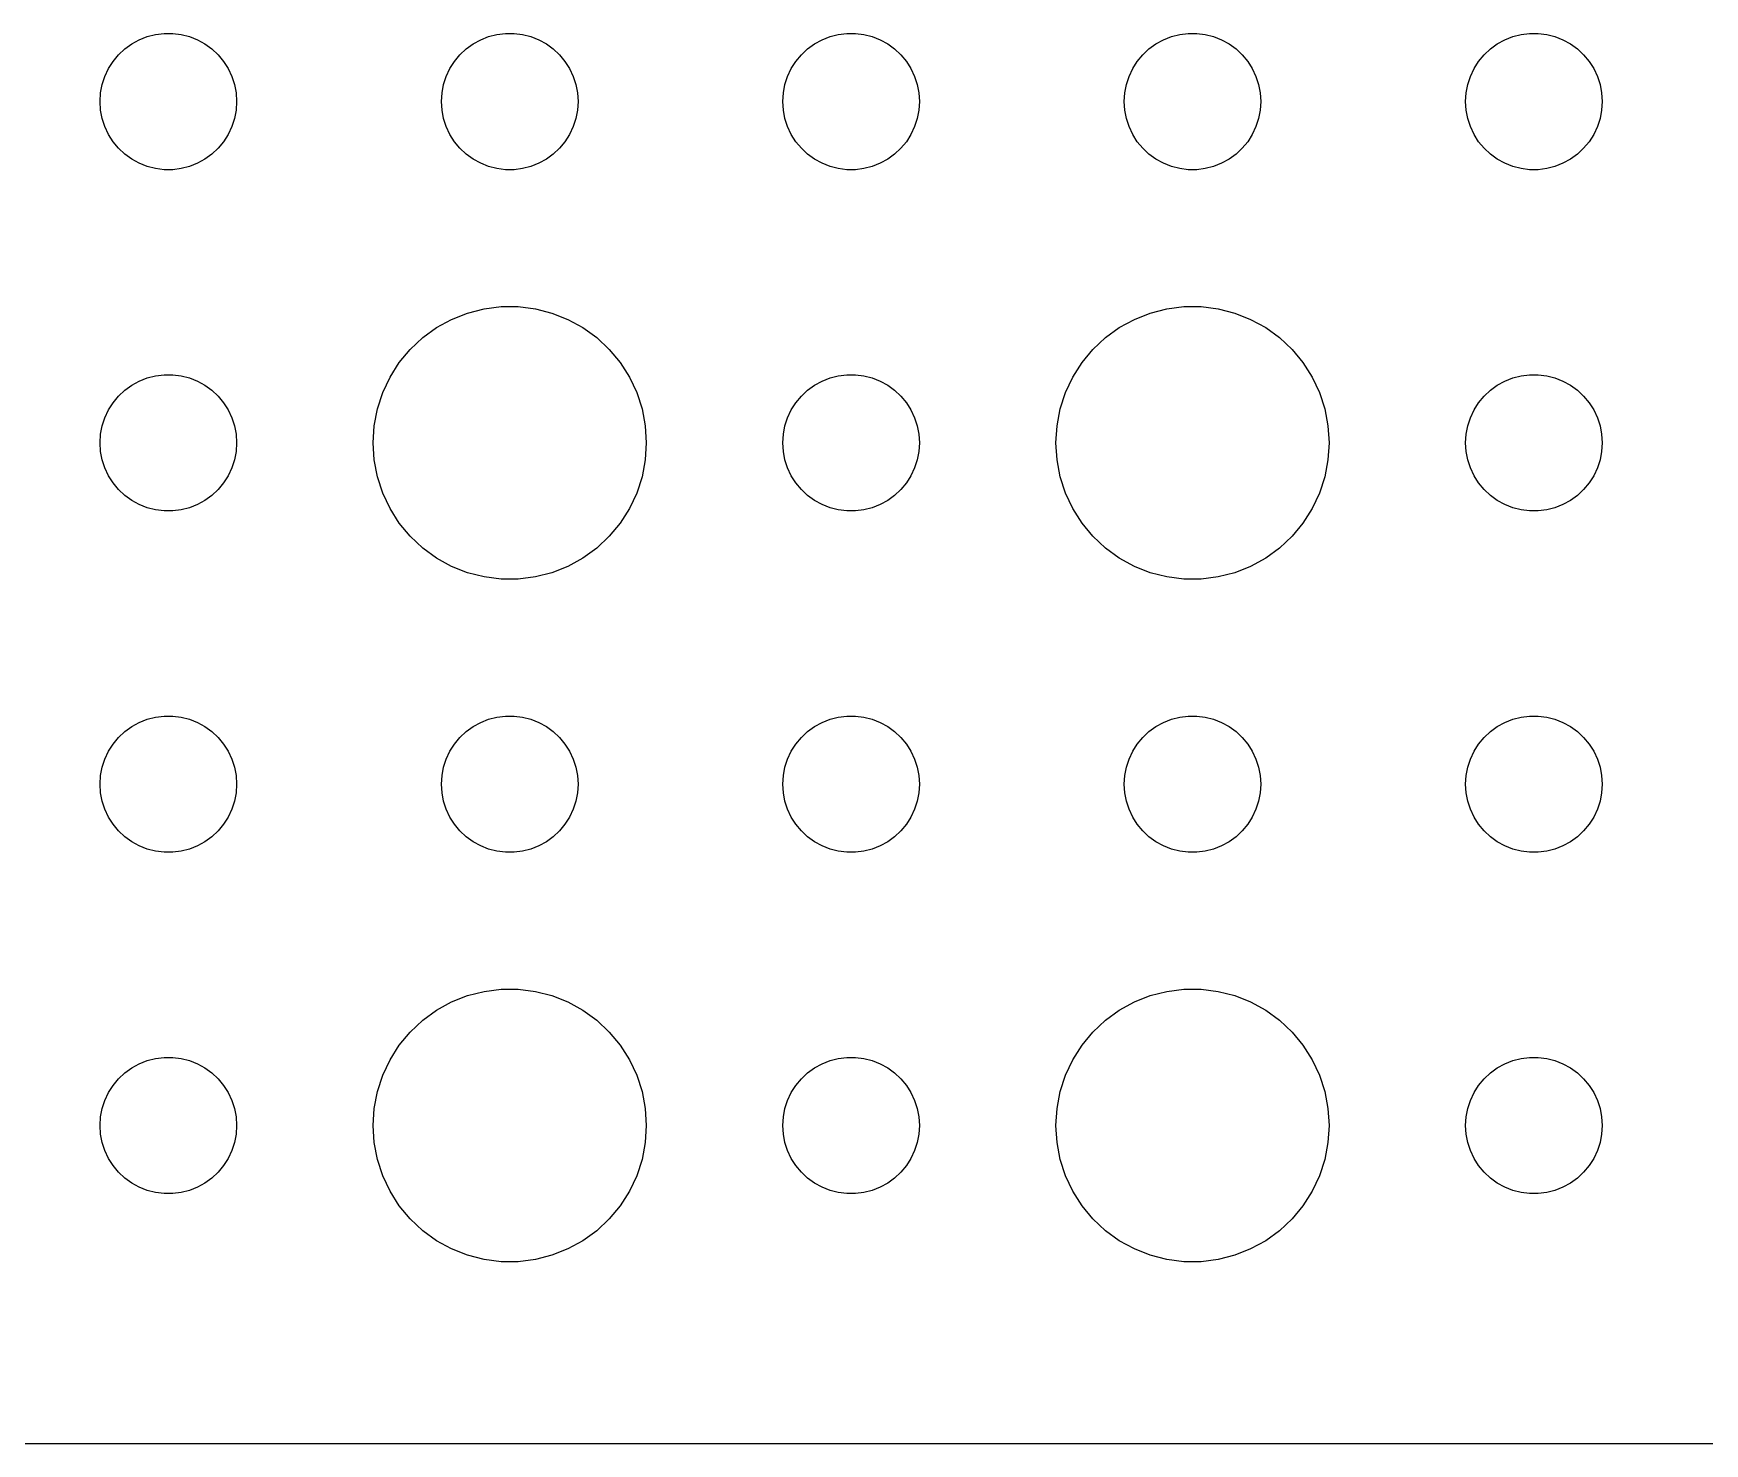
# Model space of a CAD drawing. Header units: metres. Extents: x -150 to 150, y -149 to 149.
# Drawn here: x -77.97 to -41.25, y -149.49 to -118.5 of the extents above; entities that cross this region are included whole.
import ezdxf

# ---------------------------------------------------------------- set-up
doc = ezdxf.new("R2010")
doc.units = ezdxf.units.M

msp = doc.modelspace()

# ---------------------------------------------------------------- linework, layer by layer
for p, q in [((-75.6387, -118.643), (-75.4635, -118.573)), ((-75.4635, -118.573), (-75.2811, -118.527)), ((-75.2811, -118.527), (-75.0942, -118.503)), ((-75.0942, -118.503), (-74.9058, -118.503)), ((-74.9058, -118.503), (-74.7189, -118.527)), ((-74.7189, -118.527), (-74.5365, -118.573)), ((-74.5365, -118.573), (-74.3613, -118.643)), ((-68.1387, -118.643), (-67.9635, -118.573)), ((-67.9635, -118.573), (-67.7811, -118.527)), ((-67.7811, -118.527), (-67.5942, -118.503)), ((-67.5942, -118.503), (-67.4058, -118.503)), ((-67.4058, -118.503), (-67.2189, -118.527)), ((-67.2189, -118.527), (-67.0365, -118.573)), ((-67.0365, -118.573), (-66.8613, -118.643)), ((-60.6387, -118.643), (-60.4635, -118.573)), ((-60.4635, -118.573), (-60.2811, -118.527)), ((-60.2811, -118.527), (-60.0942, -118.503)), ((-60.0942, -118.503), (-59.9058, -118.503)), ((-59.9058, -118.503), (-59.7189, -118.527)), ((-59.7189, -118.527), (-59.5365, -118.573)), ((-59.5365, -118.573), (-59.3613, -118.643)), ((-53.1387, -118.643), (-52.9635, -118.573)), ((-52.9635, -118.573), (-52.7811, -118.527)), ((-52.7811, -118.527), (-52.5942, -118.503)), ((-52.5942, -118.503), (-52.4058, -118.503)), ((-52.4058, -118.503), (-52.2189, -118.527)), ((-52.2189, -118.527), (-52.0365, -118.573)), ((-52.0365, -118.573), (-51.8613, -118.643)), ((-45.6387, -118.643), (-45.4635, -118.573)), ((-45.4635, -118.573), (-45.2811, -118.527)), ((-45.2811, -118.527), (-45.0942, -118.503)), ((-45.0942, -118.503), (-44.9058, -118.503)), ((-44.9058, -118.503), (-44.7189, -118.527)), ((-44.7189, -118.527), (-44.5365, -118.573)), ((-44.5365, -118.573), (-44.3613, -118.643)), ((-76.0934, -118.973), (-75.9561, -118.844)), ((-75.9561, -118.844), (-75.8037, -118.734)), ((-75.8037, -118.734), (-75.6387, -118.643)), ((-74.3613, -118.643), (-74.1963, -118.734)), ((-74.1963, -118.734), (-74.0439, -118.844)), ((-74.0439, -118.844), (-73.9065, -118.973)), ((-68.5934, -118.973), (-68.4561, -118.844)), ((-68.4561, -118.844), (-68.3037, -118.734)), ((-68.3037, -118.734), (-68.1387, -118.643)), ((-66.8613, -118.643), (-66.6963, -118.734)), ((-66.6963, -118.734), (-66.5439, -118.844)), ((-66.5439, -118.844), (-66.4065, -118.973)), ((-61.0934, -118.973), (-60.9561, -118.844)), ((-60.9561, -118.844), (-60.8037, -118.734)), ((-60.8037, -118.734), (-60.6387, -118.643)), ((-59.3613, -118.643), (-59.1963, -118.734)), ((-59.1963, -118.734), (-59.0439, -118.844)), ((-59.0439, -118.844), (-58.9065, -118.973)), ((-53.5934, -118.973), (-53.4561, -118.844)), ((-53.4561, -118.844), (-53.3037, -118.734)), ((-53.3037, -118.734), (-53.1387, -118.643)), ((-51.8613, -118.643), (-51.6963, -118.734)), ((-51.6963, -118.734), (-51.5439, -118.844)), ((-51.5439, -118.844), (-51.4065, -118.973)), ((-46.0934, -118.973), (-45.9561, -118.844)), ((-45.9561, -118.844), (-45.8037, -118.734)), ((-45.8037, -118.734), (-45.6387, -118.643)), ((-44.3613, -118.643), (-44.1963, -118.734)), ((-44.1963, -118.734), (-44.0439, -118.844)), ((-44.0439, -118.844), (-43.9065, -118.973)), ((-76.3947, -119.448), (-76.3145, -119.277)), ((-76.3145, -119.277), (-76.2135, -119.118)), ((-76.2135, -119.118), (-76.0934, -118.973)), ((-73.9065, -118.973), (-73.7865, -119.118)), ((-73.7865, -119.118), (-73.6855, -119.277)), ((-73.6855, -119.277), (-73.6053, -119.448)), ((-68.8947, -119.448), (-68.8145, -119.277)), ((-68.8145, -119.277), (-68.7135, -119.118)), ((-68.7135, -119.118), (-68.5934, -118.973)), ((-66.4065, -118.973), (-66.2865, -119.118)), ((-66.2865, -119.118), (-66.1855, -119.277)), ((-66.1855, -119.277), (-66.1053, -119.448)), ((-61.3947, -119.448), (-61.3145, -119.277)), ((-61.3145, -119.277), (-61.2135, -119.118)), ((-61.2135, -119.118), (-61.0934, -118.973)), ((-58.9065, -118.973), (-58.7865, -119.118)), ((-58.7865, -119.118), (-58.6855, -119.277)), ((-58.6855, -119.277), (-58.6053, -119.448)), ((-53.8947, -119.448), (-53.8145, -119.277)), ((-53.8145, -119.277), (-53.7135, -119.118)), ((-53.7135, -119.118), (-53.5934, -118.973)), ((-51.4065, -118.973), (-51.2865, -119.118)), ((-51.2865, -119.118), (-51.1855, -119.277)), ((-51.1855, -119.277), (-51.1053, -119.448)), ((-46.3947, -119.448), (-46.3145, -119.277)), ((-46.3145, -119.277), (-46.2135, -119.118)), ((-46.2135, -119.118), (-46.0934, -118.973)), ((-43.9065, -118.973), (-43.7865, -119.118)), ((-43.7865, -119.118), (-43.6855, -119.277)), ((-43.6855, -119.277), (-43.6053, -119.448)), ((-76.4882, -119.812), (-76.4529, -119.627)), ((-76.4529, -119.627), (-76.3947, -119.448)), ((-73.6053, -119.448), (-73.5471, -119.627)), ((-73.5471, -119.627), (-73.5118, -119.812)), ((-68.9882, -119.812), (-68.9529, -119.627)), ((-68.9529, -119.627), (-68.8947, -119.448)), ((-66.1053, -119.448), (-66.0471, -119.627)), ((-66.0471, -119.627), (-66.0118, -119.812)), ((-61.4882, -119.812), (-61.4529, -119.627)), ((-61.4529, -119.627), (-61.3947, -119.448)), ((-58.6053, -119.448), (-58.5471, -119.627)), ((-58.5471, -119.627), (-58.5118, -119.812)), ((-53.9882, -119.812), (-53.9529, -119.627)), ((-53.9529, -119.627), (-53.8947, -119.448)), ((-51.1053, -119.448), (-51.0471, -119.627)), ((-51.0471, -119.627), (-51.0118, -119.812)), ((-46.4882, -119.812), (-46.4529, -119.627)), ((-46.4529, -119.627), (-46.3947, -119.448)), ((-43.6053, -119.448), (-43.5471, -119.627)), ((-43.5471, -119.627), (-43.5118, -119.812)), ((-76.5, -120), (-76.4882, -119.812)), ((-76.4882, -120.188), (-76.5, -120)), ((-73.5118, -119.812), (-73.5, -120)), ((-73.5, -120), (-73.5118, -120.188)), ((-69, -120), (-68.9882, -119.812)), ((-68.9882, -120.188), (-69, -120)), ((-66.0118, -119.812), (-66, -120)), ((-66, -120), (-66.0118, -120.188)), ((-61.5, -120), (-61.4882, -119.812)), ((-61.4882, -120.188), (-61.5, -120)), ((-58.5118, -119.812), (-58.5, -120)), ((-58.5, -120), (-58.5118, -120.188)), ((-54, -120), (-53.9882, -119.812)), ((-53.9882, -120.188), (-54, -120)), ((-51.0118, -119.812), (-51, -120)), ((-51, -120), (-51.0118, -120.188)), ((-46.5, -120), (-46.4882, -119.812)), ((-46.4882, -120.188), (-46.5, -120)), ((-43.5118, -119.812), (-43.5, -120)), ((-43.5, -120), (-43.5118, -120.188)), ((-76.4529, -120.373), (-76.4882, -120.188)), ((-76.3947, -120.552), (-76.4529, -120.373)), ((-73.5471, -120.373), (-73.6053, -120.552)), ((-73.5118, -120.188), (-73.5471, -120.373)), ((-68.9529, -120.373), (-68.9882, -120.188)), ((-68.8947, -120.552), (-68.9529, -120.373)), ((-66.0471, -120.373), (-66.1053, -120.552)), ((-66.0118, -120.188), (-66.0471, -120.373)), ((-61.4529, -120.373), (-61.4882, -120.188)), ((-61.3947, -120.552), (-61.4529, -120.373)), ((-58.5471, -120.373), (-58.6053, -120.552)), ((-58.5118, -120.188), (-58.5471, -120.373)), ((-53.9529, -120.373), (-53.9882, -120.188)), ((-53.8947, -120.552), (-53.9529, -120.373)), ((-51.0471, -120.373), (-51.1053, -120.552)), ((-51.0118, -120.188), (-51.0471, -120.373)), ((-46.4529, -120.373), (-46.4882, -120.188)), ((-46.3947, -120.552), (-46.4529, -120.373)), ((-43.5471, -120.373), (-43.6053, -120.552)), ((-43.5118, -120.188), (-43.5471, -120.373)), ((-76.3145, -120.723), (-76.3947, -120.552)), ((-76.2135, -120.882), (-76.3145, -120.723)), ((-73.6855, -120.723), (-73.7865, -120.882)), ((-73.6053, -120.552), (-73.6855, -120.723)), ((-68.8145, -120.723), (-68.8947, -120.552)), ((-68.7135, -120.882), (-68.8145, -120.723)), ((-66.1855, -120.723), (-66.2865, -120.882)), ((-66.1053, -120.552), (-66.1855, -120.723)), ((-61.3145, -120.723), (-61.3947, -120.552)), ((-61.2135, -120.882), (-61.3145, -120.723)), ((-58.6855, -120.723), (-58.7865, -120.882)), ((-58.6053, -120.552), (-58.6855, -120.723)), ((-53.8145, -120.723), (-53.8947, -120.552)), ((-53.7135, -120.882), (-53.8145, -120.723)), ((-51.1855, -120.723), (-51.2865, -120.882)), ((-51.1053, -120.552), (-51.1855, -120.723)), ((-46.3145, -120.723), (-46.3947, -120.552)), ((-46.2135, -120.882), (-46.3145, -120.723)), ((-43.6855, -120.723), (-43.7865, -120.882)), ((-43.6053, -120.552), (-43.6855, -120.723)), ((-76.0934, -121.027), (-76.2135, -120.882)), ((-75.9561, -121.156), (-76.0934, -121.027)), ((-75.8037, -121.266), (-75.9561, -121.156)), ((-74.0439, -121.156), (-74.1963, -121.266)), ((-73.9065, -121.027), (-74.0439, -121.156)), ((-73.7865, -120.882), (-73.9065, -121.027)), ((-68.5934, -121.027), (-68.7135, -120.882)), ((-68.4561, -121.156), (-68.5934, -121.027)), ((-68.3037, -121.266), (-68.4561, -121.156)), ((-66.5439, -121.156), (-66.6963, -121.266)), ((-66.4065, -121.027), (-66.5439, -121.156)), ((-66.2865, -120.882), (-66.4065, -121.027)), ((-61.0934, -121.027), (-61.2135, -120.882)), ((-60.9561, -121.156), (-61.0934, -121.027)), ((-60.8037, -121.266), (-60.9561, -121.156)), ((-59.0439, -121.156), (-59.1963, -121.266)), ((-58.9065, -121.027), (-59.0439, -121.156)), ((-58.7865, -120.882), (-58.9065, -121.027)), ((-53.5934, -121.027), (-53.7135, -120.882)), ((-53.4561, -121.156), (-53.5934, -121.027)), ((-53.3037, -121.266), (-53.4561, -121.156)), ((-51.5439, -121.156), (-51.6963, -121.266)), ((-51.4065, -121.027), (-51.5439, -121.156)), ((-51.2865, -120.882), (-51.4065, -121.027)), ((-46.0934, -121.027), (-46.2135, -120.882)), ((-45.9561, -121.156), (-46.0934, -121.027)), ((-45.8037, -121.266), (-45.9561, -121.156)), ((-44.0439, -121.156), (-44.1963, -121.266)), ((-43.9065, -121.027), (-44.0439, -121.156)), ((-43.7865, -120.882), (-43.9065, -121.027)), ((-75.6387, -121.357), (-75.8037, -121.266)), ((-75.4635, -121.427), (-75.6387, -121.357)), ((-75.2811, -121.473), (-75.4635, -121.427)), ((-75.0942, -121.497), (-75.2811, -121.473)), ((-74.9058, -121.497), (-75.0942, -121.497)), ((-74.7189, -121.473), (-74.9058, -121.497)), ((-74.5365, -121.427), (-74.7189, -121.473)), ((-74.3613, -121.357), (-74.5365, -121.427)), ((-74.1963, -121.266), (-74.3613, -121.357)), ((-68.1387, -121.357), (-68.3037, -121.266)), ((-67.9635, -121.427), (-68.1387, -121.357)), ((-67.7811, -121.473), (-67.9635, -121.427)), ((-67.5942, -121.497), (-67.7811, -121.473)), ((-67.4058, -121.497), (-67.5942, -121.497)), ((-67.2189, -121.473), (-67.4058, -121.497)), ((-67.0365, -121.427), (-67.2189, -121.473)), ((-66.8613, -121.357), (-67.0365, -121.427)), ((-66.6963, -121.266), (-66.8613, -121.357)), ((-60.6387, -121.357), (-60.8037, -121.266)), ((-60.4635, -121.427), (-60.6387, -121.357)), ((-60.2811, -121.473), (-60.4635, -121.427)), ((-60.0942, -121.497), (-60.2811, -121.473)), ((-59.9058, -121.497), (-60.0942, -121.497)), ((-59.7189, -121.473), (-59.9058, -121.497)), ((-59.5365, -121.427), (-59.7189, -121.473)), ((-59.3613, -121.357), (-59.5365, -121.427)), ((-59.1963, -121.266), (-59.3613, -121.357)), ((-53.1387, -121.357), (-53.3037, -121.266)), ((-52.9635, -121.427), (-53.1387, -121.357)), ((-52.7811, -121.473), (-52.9635, -121.427)), ((-52.5942, -121.497), (-52.7811, -121.473)), ((-52.4058, -121.497), (-52.5942, -121.497)), ((-52.2189, -121.473), (-52.4058, -121.497)), ((-52.0365, -121.427), (-52.2189, -121.473)), ((-51.8613, -121.357), (-52.0365, -121.427)), ((-51.6963, -121.266), (-51.8613, -121.357)), ((-45.6387, -121.357), (-45.8037, -121.266)), ((-45.4635, -121.427), (-45.6387, -121.357)), ((-45.2811, -121.473), (-45.4635, -121.427)), ((-45.0942, -121.497), (-45.2811, -121.473)), ((-44.9058, -121.497), (-45.0942, -121.497)), ((-44.7189, -121.473), (-44.9058, -121.497)), ((-44.5365, -121.427), (-44.7189, -121.473)), ((-44.3613, -121.357), (-44.5365, -121.427)), ((-44.1963, -121.266), (-44.3613, -121.357)), ((-69.1075, -124.967), (-68.7773, -124.786)), ((-68.7773, -124.786), (-68.427, -124.647)), ((-68.427, -124.647), (-68.0621, -124.553)), ((-68.0621, -124.553), (-67.6884, -124.506)), ((-67.6884, -124.506), (-67.3116, -124.506)), ((-67.3116, -124.506), (-66.9379, -124.553)), ((-66.9379, -124.553), (-66.573, -124.647)), ((-66.573, -124.647), (-66.2227, -124.786)), ((-66.2227, -124.786), (-65.8925, -124.967)), ((-54.1075, -124.967), (-53.7773, -124.786)), ((-53.7773, -124.786), (-53.427, -124.647)), ((-53.427, -124.647), (-53.0621, -124.553)), ((-53.0621, -124.553), (-52.6884, -124.506)), ((-52.6884, -124.506), (-52.3116, -124.506)), ((-52.3116, -124.506), (-51.9379, -124.553)), ((-51.9379, -124.553), (-51.5729, -124.647)), ((-51.5729, -124.647), (-51.2227, -124.786)), ((-51.2227, -124.786), (-50.8925, -124.967)), ((-69.6869, -125.446), (-69.4123, -125.188)), ((-69.4123, -125.188), (-69.1075, -124.967)), ((-65.8925, -124.967), (-65.5877, -125.188)), ((-65.5877, -125.188), (-65.3131, -125.446)), ((-54.6869, -125.446), (-54.4123, -125.188)), ((-54.4123, -125.188), (-54.1075, -124.967)), ((-50.8925, -124.967), (-50.5877, -125.188)), ((-50.5877, -125.188), (-50.3131, -125.446)), ((-69.927, -125.737), (-69.6869, -125.446)), ((-65.3131, -125.446), (-65.073, -125.737)), ((-54.927, -125.737), (-54.6869, -125.446)), ((-50.3131, -125.446), (-50.0729, -125.737)), ((-70.1289, -126.055), (-69.927, -125.737)), ((-65.073, -125.737), (-64.8711, -126.055)), ((-55.1289, -126.055), (-54.927, -125.737)), ((-50.0729, -125.737), (-49.8711, -126.055)), ((-75.9561, -126.344), (-75.8037, -126.234)), ((-75.8037, -126.234), (-75.6387, -126.143)), ((-75.6387, -126.143), (-75.4635, -126.073)), ((-75.4635, -126.073), (-75.2811, -126.027)), ((-75.2811, -126.027), (-75.0942, -126.003)), ((-75.0942, -126.003), (-74.9058, -126.003)), ((-74.9058, -126.003), (-74.7189, -126.027)), ((-74.7189, -126.027), (-74.5365, -126.073)), ((-74.5365, -126.073), (-74.3613, -126.143)), ((-74.3613, -126.143), (-74.1963, -126.234)), ((-74.1963, -126.234), (-74.0439, -126.344)), ((-70.2893, -126.396), (-70.1289, -126.055)), ((-64.8711, -126.055), (-64.7107, -126.396)), ((-60.9561, -126.344), (-60.8037, -126.234)), ((-60.8037, -126.234), (-60.6387, -126.143)), ((-60.6387, -126.143), (-60.4635, -126.073)), ((-60.4635, -126.073), (-60.2811, -126.027)), ((-60.2811, -126.027), (-60.0942, -126.003)), ((-60.0942, -126.003), (-59.9058, -126.003)), ((-59.9058, -126.003), (-59.7189, -126.027)), ((-59.7189, -126.027), (-59.5365, -126.073)), ((-59.5365, -126.073), (-59.3613, -126.143)), ((-59.3613, -126.143), (-59.1963, -126.234)), ((-59.1963, -126.234), (-59.0439, -126.344)), ((-55.2893, -126.396), (-55.1289, -126.055)), ((-49.8711, -126.055), (-49.7107, -126.396)), ((-45.9561, -126.344), (-45.8037, -126.234)), ((-45.8037, -126.234), (-45.6387, -126.143)), ((-45.6387, -126.143), (-45.4635, -126.073)), ((-45.4635, -126.073), (-45.2811, -126.027)), ((-45.2811, -126.027), (-45.0942, -126.003)), ((-45.0942, -126.003), (-44.9058, -126.003)), ((-44.9058, -126.003), (-44.7189, -126.027)), ((-44.7189, -126.027), (-44.5365, -126.073)), ((-44.5365, -126.073), (-44.3613, -126.143)), ((-44.3613, -126.143), (-44.1963, -126.234)), ((-44.1963, -126.234), (-44.0439, -126.344)), ((-76.3145, -126.777), (-76.2135, -126.618)), ((-76.2135, -126.618), (-76.0934, -126.473)), ((-76.0934, -126.473), (-75.9561, -126.344)), ((-74.0439, -126.344), (-73.9065, -126.473)), ((-73.9065, -126.473), (-73.7865, -126.618)), ((-73.7865, -126.618), (-73.6855, -126.777)), ((-70.4057, -126.754), (-70.2893, -126.396)), ((-64.7107, -126.396), (-64.5943, -126.754)), ((-61.3145, -126.777), (-61.2135, -126.618)), ((-61.2135, -126.618), (-61.0934, -126.473)), ((-61.0934, -126.473), (-60.9561, -126.344)), ((-59.0439, -126.344), (-58.9065, -126.473)), ((-58.9065, -126.473), (-58.7865, -126.618)), ((-58.7865, -126.618), (-58.6855, -126.777)), ((-55.4057, -126.754), (-55.2893, -126.396)), ((-49.7107, -126.396), (-49.5942, -126.754)), ((-46.3145, -126.777), (-46.2135, -126.618)), ((-46.2135, -126.618), (-46.0934, -126.473)), ((-46.0934, -126.473), (-45.9561, -126.344)), ((-44.0439, -126.344), (-43.9065, -126.473)), ((-43.9065, -126.473), (-43.7865, -126.618)), ((-43.7865, -126.618), (-43.6855, -126.777)), ((-76.4529, -127.127), (-76.3947, -126.948)), ((-76.3947, -126.948), (-76.3145, -126.777)), ((-73.6855, -126.777), (-73.6053, -126.948)), ((-73.6053, -126.948), (-73.5471, -127.127)), ((-70.4763, -127.124), (-70.4057, -126.754)), ((-64.5943, -126.754), (-64.5237, -127.124)), ((-61.4529, -127.127), (-61.3947, -126.948)), ((-61.3947, -126.948), (-61.3145, -126.777)), ((-58.6855, -126.777), (-58.6053, -126.948)), ((-58.6053, -126.948), (-58.5471, -127.127)), ((-55.4763, -127.124), (-55.4057, -126.754)), ((-49.5942, -126.754), (-49.5237, -127.124)), ((-46.4529, -127.127), (-46.3947, -126.948)), ((-46.3947, -126.948), (-46.3145, -126.777)), ((-43.6855, -126.777), (-43.6053, -126.948)), ((-43.6053, -126.948), (-43.5471, -127.127)), ((-76.5, -127.5), (-76.4882, -127.312)), ((-76.4882, -127.312), (-76.4529, -127.127)), ((-73.5471, -127.127), (-73.5118, -127.312)), ((-73.5118, -127.312), (-73.5, -127.5)), ((-70.5, -127.5), (-70.4763, -127.124)), ((-64.5237, -127.124), (-64.5, -127.5)), ((-61.5, -127.5), (-61.4882, -127.312)), ((-61.4882, -127.312), (-61.4529, -127.127)), ((-58.5471, -127.127), (-58.5118, -127.312)), ((-58.5118, -127.312), (-58.5, -127.5)), ((-55.5, -127.5), (-55.4763, -127.124)), ((-49.5237, -127.124), (-49.5, -127.5)), ((-46.5, -127.5), (-46.4882, -127.312)), ((-46.4882, -127.312), (-46.4529, -127.127)), ((-43.5471, -127.127), (-43.5118, -127.312)), ((-43.5118, -127.312), (-43.5, -127.5)), ((-76.4882, -127.688), (-76.5, -127.5)), ((-76.4529, -127.873), (-76.4882, -127.688)), ((-73.5118, -127.688), (-73.5471, -127.873)), ((-73.5, -127.5), (-73.5118, -127.688)), ((-70.4763, -127.876), (-70.5, -127.5)), ((-64.5, -127.5), (-64.5237, -127.876)), ((-61.4882, -127.688), (-61.5, -127.5)), ((-61.4529, -127.873), (-61.4882, -127.688)), ((-58.5118, -127.688), (-58.5471, -127.873)), ((-58.5, -127.5), (-58.5118, -127.688)), ((-55.4763, -127.876), (-55.5, -127.5)), ((-49.5, -127.5), (-49.5237, -127.876)), ((-46.4882, -127.688), (-46.5, -127.5)), ((-46.4529, -127.873), (-46.4882, -127.688)), ((-43.5118, -127.688), (-43.5471, -127.873)), ((-43.5, -127.5), (-43.5118, -127.688)), ((-76.3947, -128.052), (-76.4529, -127.873)), ((-76.3145, -128.223), (-76.3947, -128.052)), ((-73.6053, -128.052), (-73.6855, -128.223)), ((-73.5471, -127.873), (-73.6053, -128.052)), ((-70.4057, -128.246), (-70.4763, -127.876)), ((-64.5237, -127.876), (-64.5943, -128.246)), ((-61.3947, -128.052), (-61.4529, -127.873)), ((-61.3145, -128.223), (-61.3947, -128.052)), ((-58.6053, -128.052), (-58.6855, -128.223)), ((-58.5471, -127.873), (-58.6053, -128.052)), ((-55.4057, -128.246), (-55.4763, -127.876)), ((-49.5237, -127.876), (-49.5942, -128.246)), ((-46.3947, -128.052), (-46.4529, -127.873)), ((-46.3145, -128.223), (-46.3947, -128.052)), ((-43.6053, -128.052), (-43.6855, -128.223)), ((-43.5471, -127.873), (-43.6053, -128.052)), ((-76.2135, -128.382), (-76.3145, -128.223)), ((-76.0934, -128.527), (-76.2135, -128.382)), ((-73.7865, -128.382), (-73.9065, -128.527)), ((-73.6855, -128.223), (-73.7865, -128.382)), ((-70.2893, -128.604), (-70.4057, -128.246)), ((-64.5943, -128.246), (-64.7107, -128.604)), ((-61.2135, -128.382), (-61.3145, -128.223)), ((-61.0934, -128.527), (-61.2135, -128.382)), ((-58.7865, -128.382), (-58.9065, -128.527)), ((-58.6855, -128.223), (-58.7865, -128.382)), ((-55.2893, -128.604), (-55.4057, -128.246)), ((-49.5942, -128.246), (-49.7107, -128.604)), ((-46.2135, -128.382), (-46.3145, -128.223)), ((-46.0934, -128.527), (-46.2135, -128.382)), ((-43.7865, -128.382), (-43.9065, -128.527)), ((-43.6855, -128.223), (-43.7865, -128.382)), ((-75.9561, -128.656), (-76.0934, -128.527)), ((-75.8037, -128.766), (-75.9561, -128.656)), ((-75.6387, -128.857), (-75.8037, -128.766)), ((-75.4635, -128.927), (-75.6387, -128.857)), ((-74.3613, -128.857), (-74.5365, -128.927)), ((-74.1963, -128.766), (-74.3613, -128.857)), ((-74.0439, -128.656), (-74.1963, -128.766)), ((-73.9065, -128.527), (-74.0439, -128.656)), ((-70.1289, -128.945), (-70.2893, -128.604)), ((-64.7107, -128.604), (-64.8711, -128.945)), ((-60.9561, -128.656), (-61.0934, -128.527)), ((-60.8037, -128.766), (-60.9561, -128.656)), ((-60.6387, -128.857), (-60.8037, -128.766)), ((-60.4635, -128.927), (-60.6387, -128.857)), ((-59.3613, -128.857), (-59.5365, -128.927)), ((-59.1963, -128.766), (-59.3613, -128.857)), ((-59.0439, -128.656), (-59.1963, -128.766)), ((-58.9065, -128.527), (-59.0439, -128.656)), ((-55.1289, -128.945), (-55.2893, -128.604)), ((-49.7107, -128.604), (-49.8711, -128.945)), ((-45.9561, -128.656), (-46.0934, -128.527)), ((-45.8037, -128.766), (-45.9561, -128.656)), ((-45.6387, -128.857), (-45.8037, -128.766)), ((-45.4635, -128.927), (-45.6387, -128.857)), ((-44.3613, -128.857), (-44.5365, -128.927)), ((-44.1963, -128.766), (-44.3613, -128.857)), ((-44.0439, -128.656), (-44.1963, -128.766)), ((-43.9065, -128.527), (-44.0439, -128.656)), ((-75.2811, -128.973), (-75.4635, -128.927)), ((-75.0942, -128.997), (-75.2811, -128.973)), ((-74.9058, -128.997), (-75.0942, -128.997)), ((-74.7189, -128.973), (-74.9058, -128.997)), ((-74.5365, -128.927), (-74.7189, -128.973)), ((-69.927, -129.263), (-70.1289, -128.945)), ((-64.8711, -128.945), (-65.073, -129.263)), ((-60.2811, -128.973), (-60.4635, -128.927)), ((-60.0942, -128.997), (-60.2811, -128.973)), ((-59.9058, -128.997), (-60.0942, -128.997)), ((-59.7189, -128.973), (-59.9058, -128.997)), ((-59.5365, -128.927), (-59.7189, -128.973)), ((-54.927, -129.263), (-55.1289, -128.945)), ((-49.8711, -128.945), (-50.0729, -129.263)), ((-45.2811, -128.973), (-45.4635, -128.927)), ((-45.0942, -128.997), (-45.2811, -128.973)), ((-44.9058, -128.997), (-45.0942, -128.997)), ((-44.7189, -128.973), (-44.9058, -128.997)), ((-44.5365, -128.927), (-44.7189, -128.973)), ((-69.6869, -129.554), (-69.927, -129.263)), ((-69.4123, -129.812), (-69.6869, -129.554)), ((-65.3131, -129.554), (-65.5877, -129.812)), ((-65.073, -129.263), (-65.3131, -129.554)), ((-54.6869, -129.554), (-54.927, -129.263)), ((-54.4123, -129.812), (-54.6869, -129.554)), ((-50.3131, -129.554), (-50.5877, -129.812)), ((-50.0729, -129.263), (-50.3131, -129.554)), ((-69.1075, -130.033), (-69.4123, -129.812)), ((-65.5877, -129.812), (-65.8925, -130.033)), ((-54.1075, -130.033), (-54.4123, -129.812)), ((-50.5877, -129.812), (-50.8925, -130.033)), ((-68.7773, -130.214), (-69.1075, -130.033)), ((-68.427, -130.353), (-68.7773, -130.214)), ((-66.2227, -130.214), (-66.573, -130.353)), ((-65.8925, -130.033), (-66.2227, -130.214)), ((-53.7773, -130.214), (-54.1075, -130.033)), ((-53.427, -130.353), (-53.7773, -130.214)), ((-51.2227, -130.214), (-51.5729, -130.353)), ((-50.8925, -130.033), (-51.2227, -130.214)), ((-68.0621, -130.447), (-68.427, -130.353)), ((-67.6884, -130.494), (-68.0621, -130.447)), ((-67.3116, -130.494), (-67.6884, -130.494)), ((-66.9379, -130.447), (-67.3116, -130.494)), ((-66.573, -130.353), (-66.9379, -130.447)), ((-53.0621, -130.447), (-53.427, -130.353)), ((-52.6884, -130.494), (-53.0621, -130.447)), ((-52.3116, -130.494), (-52.6884, -130.494)), ((-51.9379, -130.447), (-52.3116, -130.494)), ((-51.5729, -130.353), (-51.9379, -130.447)), ((-75.8037, -133.734), (-75.6387, -133.643)), ((-75.6387, -133.643), (-75.4635, -133.573)), ((-75.4635, -133.573), (-75.2811, -133.527)), ((-75.2811, -133.527), (-75.0942, -133.503)), ((-75.0942, -133.503), (-74.9058, -133.503)), ((-74.9058, -133.503), (-74.7189, -133.527)), ((-74.7189, -133.527), (-74.5365, -133.573)), ((-74.5365, -133.573), (-74.3613, -133.643)), ((-74.3613, -133.643), (-74.1963, -133.734)), ((-68.3037, -133.734), (-68.1387, -133.643)), ((-68.1387, -133.643), (-67.9635, -133.573)), ((-67.9635, -133.573), (-67.7811, -133.527)), ((-67.7811, -133.527), (-67.5942, -133.503)), ((-67.5942, -133.503), (-67.4058, -133.503)), ((-67.4058, -133.503), (-67.2189, -133.527)), ((-67.2189, -133.527), (-67.0365, -133.573)), ((-67.0365, -133.573), (-66.8613, -133.643)), ((-66.8613, -133.643), (-66.6963, -133.734)), ((-60.8037, -133.734), (-60.6387, -133.643)), ((-60.6387, -133.643), (-60.4635, -133.573)), ((-60.4635, -133.573), (-60.2811, -133.527)), ((-60.2811, -133.527), (-60.0942, -133.503)), ((-60.0942, -133.503), (-59.9058, -133.503)), ((-59.9058, -133.503), (-59.7189, -133.527)), ((-59.7189, -133.527), (-59.5365, -133.573)), ((-59.5365, -133.573), (-59.3613, -133.643)), ((-59.3613, -133.643), (-59.1963, -133.734)), ((-53.3037, -133.734), (-53.1387, -133.643)), ((-53.1387, -133.643), (-52.9635, -133.573)), ((-52.9635, -133.573), (-52.7811, -133.527)), ((-52.7811, -133.527), (-52.5942, -133.503)), ((-52.5942, -133.503), (-52.4058, -133.503)), ((-52.4058, -133.503), (-52.2189, -133.527)), ((-52.2189, -133.527), (-52.0365, -133.573)), ((-52.0365, -133.573), (-51.8613, -133.643)), ((-51.8613, -133.643), (-51.6963, -133.734)), ((-45.8037, -133.734), (-45.6387, -133.643)), ((-45.6387, -133.643), (-45.4635, -133.573)), ((-45.4635, -133.573), (-45.2811, -133.527)), ((-45.2811, -133.527), (-45.0942, -133.503)), ((-45.0942, -133.503), (-44.9058, -133.503)), ((-44.9058, -133.503), (-44.7189, -133.527)), ((-44.7189, -133.527), (-44.5365, -133.573)), ((-44.5365, -133.573), (-44.3613, -133.643)), ((-44.3613, -133.643), (-44.1963, -133.734)), ((-76.2135, -134.118), (-76.0934, -133.973)), ((-76.0934, -133.973), (-75.9561, -133.844)), ((-75.9561, -133.844), (-75.8037, -133.734)), ((-74.1963, -133.734), (-74.0439, -133.844)), ((-74.0439, -133.844), (-73.9065, -133.973)), ((-73.9065, -133.973), (-73.7865, -134.118)), ((-68.7135, -134.118), (-68.5934, -133.973)), ((-68.5934, -133.973), (-68.4561, -133.844)), ((-68.4561, -133.844), (-68.3037, -133.734)), ((-66.6963, -133.734), (-66.5439, -133.844)), ((-66.5439, -133.844), (-66.4065, -133.973)), ((-66.4065, -133.973), (-66.2865, -134.118)), ((-61.2135, -134.118), (-61.0934, -133.973)), ((-61.0934, -133.973), (-60.9561, -133.844)), ((-60.9561, -133.844), (-60.8037, -133.734)), ((-59.1963, -133.734), (-59.0439, -133.844)), ((-59.0439, -133.844), (-58.9065, -133.973)), ((-58.9065, -133.973), (-58.7865, -134.118)), ((-53.7135, -134.118), (-53.5934, -133.973)), ((-53.5934, -133.973), (-53.4561, -133.844)), ((-53.4561, -133.844), (-53.3037, -133.734)), ((-51.6963, -133.734), (-51.5439, -133.844)), ((-51.5439, -133.844), (-51.4065, -133.973)), ((-51.4065, -133.973), (-51.2865, -134.118)), ((-46.2135, -134.118), (-46.0934, -133.973)), ((-46.0934, -133.973), (-45.9561, -133.844)), ((-45.9561, -133.844), (-45.8037, -133.734)), ((-44.1963, -133.734), (-44.0439, -133.844)), ((-44.0439, -133.844), (-43.9065, -133.973)), ((-43.9065, -133.973), (-43.7865, -134.118)), ((-76.3947, -134.448), (-76.3145, -134.277)), ((-76.3145, -134.277), (-76.2135, -134.118)), ((-73.7865, -134.118), (-73.6855, -134.277)), ((-73.6855, -134.277), (-73.6053, -134.448)), ((-68.8947, -134.448), (-68.8145, -134.277)), ((-68.8145, -134.277), (-68.7135, -134.118)), ((-66.2865, -134.118), (-66.1855, -134.277)), ((-66.1855, -134.277), (-66.1053, -134.448)), ((-61.3947, -134.448), (-61.3145, -134.277)), ((-61.3145, -134.277), (-61.2135, -134.118)), ((-58.7865, -134.118), (-58.6855, -134.277)), ((-58.6855, -134.277), (-58.6053, -134.448)), ((-53.8947, -134.448), (-53.8145, -134.277)), ((-53.8145, -134.277), (-53.7135, -134.118)), ((-51.2865, -134.118), (-51.1855, -134.277)), ((-51.1855, -134.277), (-51.1053, -134.448)), ((-46.3947, -134.448), (-46.3145, -134.277)), ((-46.3145, -134.277), (-46.2135, -134.118)), ((-43.7865, -134.118), (-43.6855, -134.277)), ((-43.6855, -134.277), (-43.6053, -134.448)), ((-76.4882, -134.812), (-76.4529, -134.627)), ((-76.4529, -134.627), (-76.3947, -134.448)), ((-73.6053, -134.448), (-73.5471, -134.627)), ((-73.5471, -134.627), (-73.5118, -134.812)), ((-68.9882, -134.812), (-68.9529, -134.627)), ((-68.9529, -134.627), (-68.8947, -134.448)), ((-66.1053, -134.448), (-66.0471, -134.627)), ((-66.0471, -134.627), (-66.0118, -134.812)), ((-61.4882, -134.812), (-61.4529, -134.627)), ((-61.4529, -134.627), (-61.3947, -134.448)), ((-58.6053, -134.448), (-58.5471, -134.627)), ((-58.5471, -134.627), (-58.5118, -134.812)), ((-53.9882, -134.812), (-53.9529, -134.627)), ((-53.9529, -134.627), (-53.8947, -134.448)), ((-51.1053, -134.448), (-51.0471, -134.627)), ((-51.0471, -134.627), (-51.0118, -134.812)), ((-46.4882, -134.812), (-46.4529, -134.627)), ((-46.4529, -134.627), (-46.3947, -134.448)), ((-43.6053, -134.448), (-43.5471, -134.627)), ((-43.5471, -134.627), (-43.5118, -134.812)), ((-76.5, -135), (-76.4882, -134.812)), ((-76.4882, -135.188), (-76.5, -135)), ((-73.5118, -134.812), (-73.5, -135)), ((-73.5, -135), (-73.5118, -135.188)), ((-69, -135), (-68.9882, -134.812)), ((-68.9882, -135.188), (-69, -135)), ((-66.0118, -134.812), (-66, -135)), ((-66, -135), (-66.0118, -135.188)), ((-61.5, -135), (-61.4882, -134.812)), ((-61.4882, -135.188), (-61.5, -135)), ((-58.5118, -134.812), (-58.5, -135)), ((-58.5, -135), (-58.5118, -135.188)), ((-54, -135), (-53.9882, -134.812)), ((-53.9882, -135.188), (-54, -135)), ((-51.0118, -134.812), (-51, -135)), ((-51, -135), (-51.0118, -135.188)), ((-46.5, -135), (-46.4882, -134.812)), ((-46.4882, -135.188), (-46.5, -135)), ((-43.5118, -134.812), (-43.5, -135)), ((-43.5, -135), (-43.5118, -135.188)), ((-76.4529, -135.373), (-76.4882, -135.188)), ((-76.3947, -135.552), (-76.4529, -135.373)), ((-73.5471, -135.373), (-73.6053, -135.552)), ((-73.5118, -135.188), (-73.5471, -135.373)), ((-68.9529, -135.373), (-68.9882, -135.188)), ((-68.8947, -135.552), (-68.9529, -135.373)), ((-66.0471, -135.373), (-66.1053, -135.552)), ((-66.0118, -135.188), (-66.0471, -135.373)), ((-61.4529, -135.373), (-61.4882, -135.188)), ((-61.3947, -135.552), (-61.4529, -135.373)), ((-58.5471, -135.373), (-58.6053, -135.552)), ((-58.5118, -135.188), (-58.5471, -135.373)), ((-53.9529, -135.373), (-53.9882, -135.188)), ((-53.8947, -135.552), (-53.9529, -135.373)), ((-51.0471, -135.373), (-51.1053, -135.552)), ((-51.0118, -135.188), (-51.0471, -135.373)), ((-46.4529, -135.373), (-46.4882, -135.188)), ((-46.3947, -135.552), (-46.4529, -135.373)), ((-43.5471, -135.373), (-43.6053, -135.552)), ((-43.5118, -135.188), (-43.5471, -135.373)), ((-76.3145, -135.723), (-76.3947, -135.552)), ((-76.2135, -135.882), (-76.3145, -135.723)), ((-73.6855, -135.723), (-73.7865, -135.882)), ((-73.6053, -135.552), (-73.6855, -135.723)), ((-68.8145, -135.723), (-68.8947, -135.552)), ((-68.7135, -135.882), (-68.8145, -135.723)), ((-66.1855, -135.723), (-66.2865, -135.882)), ((-66.1053, -135.552), (-66.1855, -135.723)), ((-61.3145, -135.723), (-61.3947, -135.552)), ((-61.2135, -135.882), (-61.3145, -135.723)), ((-58.6855, -135.723), (-58.7865, -135.882)), ((-58.6053, -135.552), (-58.6855, -135.723)), ((-53.8145, -135.723), (-53.8947, -135.552)), ((-53.7135, -135.882), (-53.8145, -135.723)), ((-51.1855, -135.723), (-51.2865, -135.882)), ((-51.1053, -135.552), (-51.1855, -135.723)), ((-46.3145, -135.723), (-46.3947, -135.552)), ((-46.2135, -135.882), (-46.3145, -135.723)), ((-43.6855, -135.723), (-43.7865, -135.882)), ((-43.6053, -135.552), (-43.6855, -135.723)), ((-76.0934, -136.027), (-76.2135, -135.882)), ((-75.9561, -136.156), (-76.0934, -136.027)), ((-75.8037, -136.266), (-75.9561, -136.156)), ((-74.0439, -136.156), (-74.1963, -136.266)), ((-73.9065, -136.027), (-74.0439, -136.156)), ((-73.7865, -135.882), (-73.9065, -136.027)), ((-68.5934, -136.027), (-68.7135, -135.882)), ((-68.4561, -136.156), (-68.5934, -136.027)), ((-68.3037, -136.266), (-68.4561, -136.156)), ((-66.5439, -136.156), (-66.6963, -136.266)), ((-66.4065, -136.027), (-66.5439, -136.156)), ((-66.2865, -135.882), (-66.4065, -136.027)), ((-61.0934, -136.027), (-61.2135, -135.882)), ((-60.9561, -136.156), (-61.0934, -136.027)), ((-60.8037, -136.266), (-60.9561, -136.156)), ((-59.0439, -136.156), (-59.1963, -136.266)), ((-58.9065, -136.027), (-59.0439, -136.156)), ((-58.7865, -135.882), (-58.9065, -136.027)), ((-53.5934, -136.027), (-53.7135, -135.882)), ((-53.4561, -136.156), (-53.5934, -136.027)), ((-53.3037, -136.266), (-53.4561, -136.156)), ((-51.5439, -136.156), (-51.6963, -136.266)), ((-51.4065, -136.027), (-51.5439, -136.156)), ((-51.2865, -135.882), (-51.4065, -136.027)), ((-46.0934, -136.027), (-46.2135, -135.882)), ((-45.9561, -136.156), (-46.0934, -136.027)), ((-45.8037, -136.266), (-45.9561, -136.156)), ((-44.0439, -136.156), (-44.1963, -136.266)), ((-43.9065, -136.027), (-44.0439, -136.156)), ((-43.7865, -135.882), (-43.9065, -136.027)), ((-75.6387, -136.357), (-75.8037, -136.266)), ((-75.4635, -136.427), (-75.6387, -136.357)), ((-75.2811, -136.473), (-75.4635, -136.427)), ((-75.0942, -136.497), (-75.2811, -136.473)), ((-74.9058, -136.497), (-75.0942, -136.497)), ((-74.7189, -136.473), (-74.9058, -136.497)), ((-74.5365, -136.427), (-74.7189, -136.473)), ((-74.3613, -136.357), (-74.5365, -136.427)), ((-74.1963, -136.266), (-74.3613, -136.357)), ((-68.1387, -136.357), (-68.3037, -136.266)), ((-67.9635, -136.427), (-68.1387, -136.357)), ((-67.7811, -136.473), (-67.9635, -136.427)), ((-67.5942, -136.497), (-67.7811, -136.473)), ((-67.4058, -136.497), (-67.5942, -136.497)), ((-67.2189, -136.473), (-67.4058, -136.497)), ((-67.0365, -136.427), (-67.2189, -136.473)), ((-66.8613, -136.357), (-67.0365, -136.427)), ((-66.6963, -136.266), (-66.8613, -136.357)), ((-60.6387, -136.357), (-60.8037, -136.266)), ((-60.4635, -136.427), (-60.6387, -136.357)), ((-60.2811, -136.473), (-60.4635, -136.427)), ((-60.0942, -136.497), (-60.2811, -136.473)), ((-59.9058, -136.497), (-60.0942, -136.497)), ((-59.7189, -136.473), (-59.9058, -136.497)), ((-59.5365, -136.427), (-59.7189, -136.473)), ((-59.3613, -136.357), (-59.5365, -136.427)), ((-59.1963, -136.266), (-59.3613, -136.357)), ((-53.1387, -136.357), (-53.3037, -136.266)), ((-52.9635, -136.427), (-53.1387, -136.357)), ((-52.7811, -136.473), (-52.9635, -136.427)), ((-52.5942, -136.497), (-52.7811, -136.473)), ((-52.4058, -136.497), (-52.5942, -136.497)), ((-52.2189, -136.473), (-52.4058, -136.497)), ((-52.0365, -136.427), (-52.2189, -136.473)), ((-51.8613, -136.357), (-52.0365, -136.427)), ((-51.6963, -136.266), (-51.8613, -136.357)), ((-45.6387, -136.357), (-45.8037, -136.266)), ((-45.4635, -136.427), (-45.6387, -136.357)), ((-45.2811, -136.473), (-45.4635, -136.427)), ((-45.0942, -136.497), (-45.2811, -136.473)), ((-44.9058, -136.497), (-45.0942, -136.497)), ((-44.7189, -136.473), (-44.9058, -136.497)), ((-44.5365, -136.427), (-44.7189, -136.473)), ((-44.3613, -136.357), (-44.5365, -136.427)), ((-44.1963, -136.266), (-44.3613, -136.357)), ((-68.0621, -139.553), (-67.6884, -139.506)), ((-67.6884, -139.506), (-67.3116, -139.506)), ((-67.3116, -139.506), (-66.9379, -139.553)), ((-53.0621, -139.553), (-52.6884, -139.506)), ((-52.6884, -139.506), (-52.3116, -139.506)), ((-52.3116, -139.506), (-51.9379, -139.553)), ((-69.1075, -139.967), (-68.7773, -139.786)), ((-68.7773, -139.786), (-68.427, -139.647)), ((-68.427, -139.647), (-68.0621, -139.553)), ((-66.9379, -139.553), (-66.573, -139.647)), ((-66.573, -139.647), (-66.2227, -139.786)), ((-66.2227, -139.786), (-65.8925, -139.967)), ((-54.1075, -139.967), (-53.7773, -139.786)), ((-53.7773, -139.786), (-53.427, -139.647)), ((-53.427, -139.647), (-53.0621, -139.553)), ((-51.9379, -139.553), (-51.5729, -139.647)), ((-51.5729, -139.647), (-51.2227, -139.786)), ((-51.2227, -139.786), (-50.8925, -139.967)), ((-69.6869, -140.446), (-69.4123, -140.188)), ((-69.4123, -140.188), (-69.1075, -139.967)), ((-65.8925, -139.967), (-65.5877, -140.188)), ((-65.5877, -140.188), (-65.3131, -140.446)), ((-54.6869, -140.446), (-54.4123, -140.188)), ((-54.4123, -140.188), (-54.1075, -139.967)), ((-50.8925, -139.967), (-50.5877, -140.188)), ((-50.5877, -140.188), (-50.3131, -140.446)), ((-69.927, -140.737), (-69.6869, -140.446)), ((-65.3131, -140.446), (-65.073, -140.737)), ((-54.927, -140.737), (-54.6869, -140.446)), ((-50.3131, -140.446), (-50.0729, -140.737)), ((-70.1289, -141.055), (-69.927, -140.737)), ((-65.073, -140.737), (-64.8711, -141.055)), ((-55.1289, -141.055), (-54.927, -140.737)), ((-50.0729, -140.737), (-49.8711, -141.055)), ((-76.0934, -141.473), (-75.9561, -141.344)), ((-75.9561, -141.344), (-75.8037, -141.234)), ((-75.8037, -141.234), (-75.6387, -141.143)), ((-75.6387, -141.143), (-75.4635, -141.073)), ((-75.4635, -141.073), (-75.2811, -141.027)), ((-75.2811, -141.027), (-75.0942, -141.003)), ((-75.0942, -141.003), (-74.9058, -141.003)), ((-74.9058, -141.003), (-74.7189, -141.027)), ((-74.7189, -141.027), (-74.5365, -141.073)), ((-74.5365, -141.073), (-74.3613, -141.143)), ((-74.3613, -141.143), (-74.1963, -141.234)), ((-74.1963, -141.234), (-74.0439, -141.344)), ((-74.0439, -141.344), (-73.9065, -141.473)), ((-70.2893, -141.396), (-70.1289, -141.055)), ((-64.8711, -141.055), (-64.7107, -141.396)), ((-61.0934, -141.473), (-60.9561, -141.344)), ((-60.9561, -141.344), (-60.8037, -141.234)), ((-60.8037, -141.234), (-60.6387, -141.143)), ((-60.6387, -141.143), (-60.4635, -141.073)), ((-60.4635, -141.073), (-60.2811, -141.027)), ((-60.2811, -141.027), (-60.0942, -141.003)), ((-60.0942, -141.003), (-59.9058, -141.003)), ((-59.9058, -141.003), (-59.7189, -141.027)), ((-59.7189, -141.027), (-59.5365, -141.073)), ((-59.5365, -141.073), (-59.3613, -141.143)), ((-59.3613, -141.143), (-59.1963, -141.234)), ((-59.1963, -141.234), (-59.0439, -141.344)), ((-59.0439, -141.344), (-58.9065, -141.473)), ((-55.2893, -141.396), (-55.1289, -141.055)), ((-49.8711, -141.055), (-49.7107, -141.396)), ((-46.0934, -141.473), (-45.9561, -141.344)), ((-45.9561, -141.344), (-45.8037, -141.234)), ((-45.8037, -141.234), (-45.6387, -141.143)), ((-45.6387, -141.143), (-45.4635, -141.073)), ((-45.4635, -141.073), (-45.2811, -141.027)), ((-45.2811, -141.027), (-45.0942, -141.003)), ((-45.0942, -141.003), (-44.9058, -141.003)), ((-44.9058, -141.003), (-44.7189, -141.027)), ((-44.7189, -141.027), (-44.5365, -141.073)), ((-44.5365, -141.073), (-44.3613, -141.143)), ((-44.3613, -141.143), (-44.1963, -141.234)), ((-44.1963, -141.234), (-44.0439, -141.344)), ((-44.0439, -141.344), (-43.9065, -141.473)), ((-76.3145, -141.777), (-76.2135, -141.618)), ((-76.2135, -141.618), (-76.0934, -141.473)), ((-73.9065, -141.473), (-73.7865, -141.618)), ((-73.7865, -141.618), (-73.6855, -141.777)), ((-70.4057, -141.754), (-70.2893, -141.396)), ((-64.7107, -141.396), (-64.5943, -141.754)), ((-61.3145, -141.777), (-61.2135, -141.618)), ((-61.2135, -141.618), (-61.0934, -141.473)), ((-58.9065, -141.473), (-58.7865, -141.618)), ((-58.7865, -141.618), (-58.6855, -141.777)), ((-55.4057, -141.754), (-55.2893, -141.396)), ((-49.7107, -141.396), (-49.5942, -141.754)), ((-46.3145, -141.777), (-46.2135, -141.618)), ((-46.2135, -141.618), (-46.0934, -141.473)), ((-43.9065, -141.473), (-43.7865, -141.618)), ((-43.7865, -141.618), (-43.6855, -141.777)), ((-76.4529, -142.127), (-76.3947, -141.948)), ((-76.3947, -141.948), (-76.3145, -141.777)), ((-73.6855, -141.777), (-73.6053, -141.948)), ((-73.6053, -141.948), (-73.5471, -142.127)), ((-70.4763, -142.124), (-70.4057, -141.754)), ((-64.5943, -141.754), (-64.5237, -142.124)), ((-61.4529, -142.127), (-61.3947, -141.948)), ((-61.3947, -141.948), (-61.3145, -141.777)), ((-58.6855, -141.777), (-58.6053, -141.948)), ((-58.6053, -141.948), (-58.5471, -142.127)), ((-55.4763, -142.124), (-55.4057, -141.754)), ((-49.5942, -141.754), (-49.5237, -142.124)), ((-46.4529, -142.127), (-46.3947, -141.948)), ((-46.3947, -141.948), (-46.3145, -141.777)), ((-43.6855, -141.777), (-43.6053, -141.948)), ((-43.6053, -141.948), (-43.5471, -142.127)), ((-76.5, -142.5), (-76.4882, -142.312)), ((-76.4882, -142.312), (-76.4529, -142.127)), ((-73.5471, -142.127), (-73.5118, -142.312)), ((-73.5118, -142.312), (-73.5, -142.5)), ((-70.5, -142.5), (-70.4763, -142.124)), ((-64.5237, -142.124), (-64.5, -142.5)), ((-61.5, -142.5), (-61.4882, -142.312)), ((-61.4882, -142.312), (-61.4529, -142.127)), ((-58.5471, -142.127), (-58.5118, -142.312)), ((-58.5118, -142.312), (-58.5, -142.5)), ((-55.5, -142.5), (-55.4763, -142.124)), ((-49.5237, -142.124), (-49.5, -142.5)), ((-46.5, -142.5), (-46.4882, -142.312)), ((-46.4882, -142.312), (-46.4529, -142.127)), ((-43.5471, -142.127), (-43.5118, -142.312)), ((-43.5118, -142.312), (-43.5, -142.5)), ((-76.4882, -142.688), (-76.5, -142.5)), ((-76.4529, -142.873), (-76.4882, -142.688)), ((-73.5118, -142.688), (-73.5471, -142.873)), ((-73.5, -142.5), (-73.5118, -142.688)), ((-70.4763, -142.876), (-70.5, -142.5)), ((-64.5, -142.5), (-64.5237, -142.876)), ((-61.4882, -142.688), (-61.5, -142.5)), ((-61.4529, -142.873), (-61.4882, -142.688)), ((-58.5118, -142.688), (-58.5471, -142.873)), ((-58.5, -142.5), (-58.5118, -142.688)), ((-55.4763, -142.876), (-55.5, -142.5)), ((-49.5, -142.5), (-49.5237, -142.876)), ((-46.4882, -142.688), (-46.5, -142.5)), ((-46.4529, -142.873), (-46.4882, -142.688)), ((-43.5118, -142.688), (-43.5471, -142.873)), ((-43.5, -142.5), (-43.5118, -142.688)), ((-76.3947, -143.052), (-76.4529, -142.873)), ((-76.3145, -143.223), (-76.3947, -143.052)), ((-73.6053, -143.052), (-73.6855, -143.223)), ((-73.5471, -142.873), (-73.6053, -143.052)), ((-70.4057, -143.246), (-70.4763, -142.876)), ((-64.5237, -142.876), (-64.5943, -143.246)), ((-61.3947, -143.052), (-61.4529, -142.873)), ((-61.3145, -143.223), (-61.3947, -143.052)), ((-58.6053, -143.052), (-58.6855, -143.223)), ((-58.5471, -142.873), (-58.6053, -143.052)), ((-55.4057, -143.246), (-55.4763, -142.876)), ((-49.5237, -142.876), (-49.5942, -143.246)), ((-46.3947, -143.052), (-46.4529, -142.873)), ((-46.3145, -143.223), (-46.3947, -143.052)), ((-43.6053, -143.052), (-43.6855, -143.223)), ((-43.5471, -142.873), (-43.6053, -143.052)), ((-76.2135, -143.382), (-76.3145, -143.223)), ((-76.0934, -143.527), (-76.2135, -143.382)), ((-75.9561, -143.656), (-76.0934, -143.527)), ((-73.9065, -143.527), (-74.0439, -143.656)), ((-73.7865, -143.382), (-73.9065, -143.527)), ((-73.6855, -143.223), (-73.7865, -143.382)), ((-70.2893, -143.604), (-70.4057, -143.246)), ((-64.5943, -143.246), (-64.7107, -143.604)), ((-61.2135, -143.382), (-61.3145, -143.223)), ((-61.0934, -143.527), (-61.2135, -143.382)), ((-60.9561, -143.656), (-61.0934, -143.527)), ((-58.9065, -143.527), (-59.0439, -143.656)), ((-58.7865, -143.382), (-58.9065, -143.527)), ((-58.6855, -143.223), (-58.7865, -143.382)), ((-55.2893, -143.604), (-55.4057, -143.246)), ((-49.5942, -143.246), (-49.7107, -143.604)), ((-46.2135, -143.382), (-46.3145, -143.223)), ((-46.0934, -143.527), (-46.2135, -143.382)), ((-45.9561, -143.656), (-46.0934, -143.527)), ((-43.9065, -143.527), (-44.0439, -143.656)), ((-43.7865, -143.382), (-43.9065, -143.527)), ((-43.6855, -143.223), (-43.7865, -143.382)), ((-75.8037, -143.766), (-75.9561, -143.656)), ((-75.6387, -143.857), (-75.8037, -143.766)), ((-75.4635, -143.927), (-75.6387, -143.857)), ((-74.3613, -143.857), (-74.5365, -143.927)), ((-74.1963, -143.766), (-74.3613, -143.857)), ((-74.0439, -143.656), (-74.1963, -143.766)), ((-70.1289, -143.945), (-70.2893, -143.604)), ((-64.7107, -143.604), (-64.8711, -143.945)), ((-60.8037, -143.766), (-60.9561, -143.656)), ((-60.6387, -143.857), (-60.8037, -143.766)), ((-60.4635, -143.927), (-60.6387, -143.857)), ((-59.3613, -143.857), (-59.5365, -143.927)), ((-59.1963, -143.766), (-59.3613, -143.857)), ((-59.0439, -143.656), (-59.1963, -143.766)), ((-55.1289, -143.945), (-55.2893, -143.604)), ((-49.7107, -143.604), (-49.8711, -143.945)), ((-45.8037, -143.766), (-45.9561, -143.656)), ((-45.6387, -143.857), (-45.8037, -143.766)), ((-45.4635, -143.927), (-45.6387, -143.857)), ((-44.3613, -143.857), (-44.5365, -143.927)), ((-44.1963, -143.766), (-44.3613, -143.857)), ((-44.0439, -143.656), (-44.1963, -143.766)), ((-75.2811, -143.973), (-75.4635, -143.927)), ((-75.0942, -143.997), (-75.2811, -143.973)), ((-74.9058, -143.997), (-75.0942, -143.997)), ((-74.7189, -143.973), (-74.9058, -143.997)), ((-74.5365, -143.927), (-74.7189, -143.973)), ((-69.927, -144.263), (-70.1289, -143.945)), ((-69.6869, -144.554), (-69.927, -144.263)), ((-65.073, -144.263), (-65.3131, -144.554)), ((-64.8711, -143.945), (-65.073, -144.263)), ((-60.2811, -143.973), (-60.4635, -143.927)), ((-60.0942, -143.997), (-60.2811, -143.973)), ((-59.9058, -143.997), (-60.0942, -143.997)), ((-59.7189, -143.973), (-59.9058, -143.997)), ((-59.5365, -143.927), (-59.7189, -143.973)), ((-54.927, -144.263), (-55.1289, -143.945)), ((-54.6869, -144.554), (-54.927, -144.263)), ((-50.0729, -144.263), (-50.3131, -144.554)), ((-49.8711, -143.945), (-50.0729, -144.263)), ((-45.2811, -143.973), (-45.4635, -143.927)), ((-45.0942, -143.997), (-45.2811, -143.973)), ((-44.9058, -143.997), (-45.0942, -143.997)), ((-44.7189, -143.973), (-44.9058, -143.997)), ((-44.5365, -143.927), (-44.7189, -143.973)), ((-69.4123, -144.812), (-69.6869, -144.554)), ((-65.3131, -144.554), (-65.5877, -144.812)), ((-54.4123, -144.812), (-54.6869, -144.554)), ((-50.3131, -144.554), (-50.5877, -144.812)), ((-69.1075, -145.033), (-69.4123, -144.812)), ((-65.5877, -144.812), (-65.8925, -145.033)), ((-54.1075, -145.033), (-54.4123, -144.812)), ((-50.5877, -144.812), (-50.8925, -145.033)), ((-68.7773, -145.214), (-69.1075, -145.033)), ((-68.427, -145.353), (-68.7773, -145.214)), ((-68.0621, -145.447), (-68.427, -145.353)), ((-66.573, -145.353), (-66.9379, -145.447)), ((-66.2227, -145.214), (-66.573, -145.353)), ((-65.8925, -145.033), (-66.2227, -145.214)), ((-53.7773, -145.214), (-54.1075, -145.033)), ((-53.427, -145.353), (-53.7773, -145.214)), ((-53.0621, -145.447), (-53.427, -145.353)), ((-51.5729, -145.353), (-51.9379, -145.447)), ((-51.2227, -145.214), (-51.5729, -145.353)), ((-50.8925, -145.033), (-51.2227, -145.214)), ((-67.6884, -145.494), (-68.0621, -145.447)), ((-67.3116, -145.494), (-67.6884, -145.494)), ((-66.9379, -145.447), (-67.3116, -145.494)), ((-52.6884, -145.494), (-53.0621, -145.447)), ((-52.3116, -145.494), (-52.6884, -145.494)), ((-51.9379, -145.447), (-52.3116, -145.494)), ((-144.814, -149.49), (144.814, -149.49))]:
    msp.add_line(p, q)

doc.saveas('drawing.dxf')
